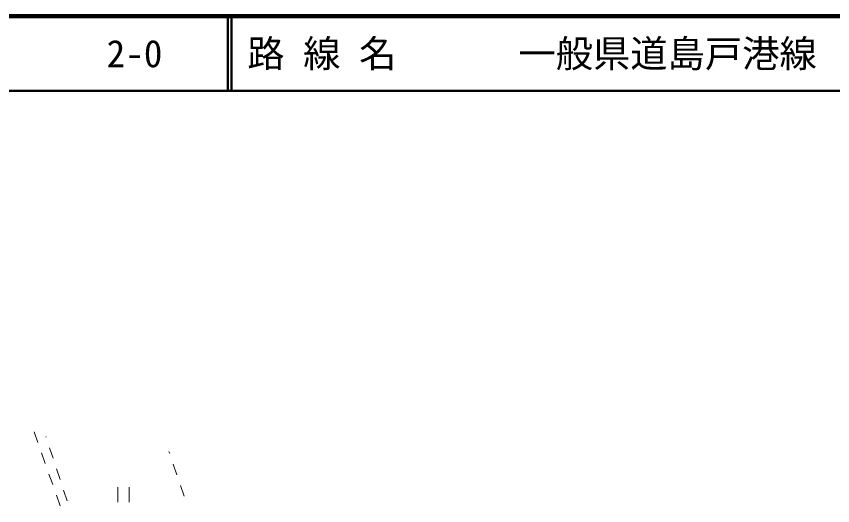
# Model space of a CAD drawing. Units: millimetres, scale not verified. Extents: x 40000 to 680000, y 20000 to 380000.
# Drawn here: x 149414 to 258868, y 314335 to 380000 of the extents above; entities that cross this region are included whole.
import ezdxf
from ezdxf.enums import TextEntityAlignment as Align

# ---------------------------------------------------------------- set-up
doc = ezdxf.new("R2010")
doc.units = ezdxf.units.MM
doc.header["$LTSCALE"] = 1000
for name, color, linetype, lineweight in [('M-BGD', 7, 'Continuous', 13), ('M-TTL', 2, 'Continuous', 140), ('M-TTL-LINE', 7, 'Continuous', 50)]:
    doc.layers.add(name, color=color, linetype=linetype, lineweight=lineweight)
doc.layers.add('M-TTL-TXT', color=7, linetype='Continuous')
doc.styles.add('ＭＳ ゴシック', font='')
doc.styles.get('ＭＳ ゴシック').set_extended_font_data('MS Gothic')

# ---------------------------------------------------------------- blocks, each defined once
blk = doc.blocks.new('田')
at = {"color": 7, "linetype": 'Continuous', "lineweight": 13}
for p, q in [((-0.75, 2), (-0.75, 0)), ((0.75, 0), (0.75, 2))]:
    blk.add_line(p, q, dxfattribs=at)

msp = doc.modelspace()

# ---------------------------------------------------------------- linework, layer by layer
at = {"layer": 'M-BGD'}
for p, q in [((151785, 324233), (151785, 324235)), ((152285, 322819), (151785, 324233)), ((153361, 323634), (153393, 323538)), ((153863, 322113), (154333, 320689)), ((153287, 319991), (152786, 321405)), ((169978, 321316), (169880, 321607)), ((170938, 318473), (170458, 319895)), ((154288, 317163), (153787, 318577)), ((154803, 319264), (155273, 317840)), ((155742, 316415), (156212, 314991)), ((171898, 315631), (171418, 317052)), ((155289, 314335), (154788, 315749))]:
    msp.add_line(p, q, dxfattribs=at)
at = {"layer": 'M-TTL'}
msp.add_line((680000, 380000), (40000, 380000), dxfattribs=at)
at = {"layer": 'M-TTL-LINE'}
for p, q in [((177750, 380000), (177750, 370000)), ((178250, 380000), (178250, 370000)), ((40000, 370000), (680000, 370000))]:
    msp.add_line(p, q, dxfattribs=at)

# ---------------------------------------------------------------- block references
at = {"layer": 'M-BGD', "xscale": 1000, "yscale": 1000}
msp.add_blockref('田', (163795, 314802), dxfattribs=at)

# ---------------------------------------------------------------- texts
at = {"layer": 'M-TTL-TXT', "style": 'ＭＳ ゴシック'}
for s, p in [('2-0', (161521, 375000)), ('路 線 名', (180380, 375000)), ('一般県道島戸港線', (216734, 375000))]:
    msp.add_text(s, height=3666, dxfattribs=at).set_placement(p, align=Align.MIDDLE_LEFT)

doc.saveas('drawing.dxf')
